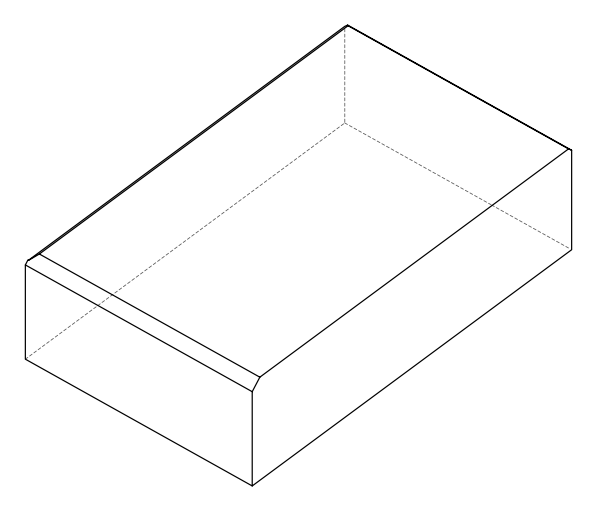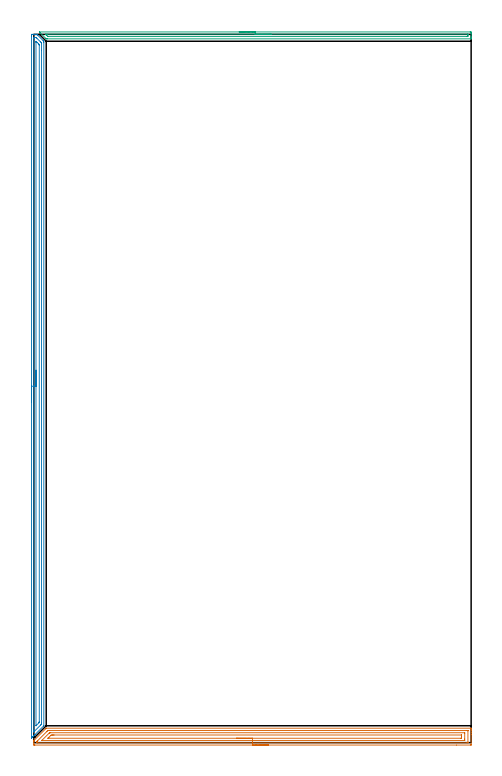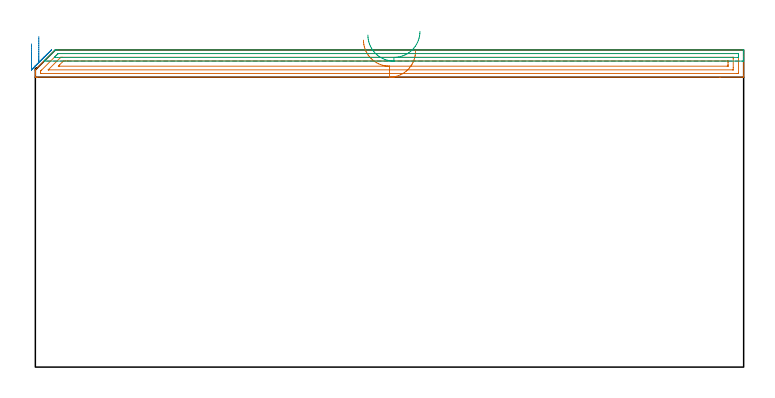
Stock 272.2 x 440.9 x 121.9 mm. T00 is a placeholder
(PLAN: 3 operations, 0 tool changes, 23.9 min)
(1 AREA_MILL | FG_CHAMFER_SURFACE | UGT0205_001 | 8.86 min | 15004 mm3)
(2 AREA_MILL_1 | FG_CHAMFER_SURFACE_1 | UGT0205_001 | 10.61 min | 12838 mm3)
(3 AREA_MILL_2 | FG_CHAMFER_SURFACE_2 | UGT0205_001 | 4.44 min | 2453 mm3)
(TOOL UGT0205_001 | Chamfer Mill 20 x 3 x 45 deg. | D20 FL50 Z2)
(OP 1 AREA_MILL)
G17 G21 G94 G90
T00 M6
G54
G17 G0 G90 X146.1 Y-1.5 S1061 M3
G43 Z131.9 H0
Z121.4
G94 G1 X146.062 Z120.528 F250.
X145.948 Z119.664
X145.759 Z118.812
X145.497 Z117.98
X145.163 Z117.174
X144.76 Z116.4
X144.292 Z115.664
X143.76 Z114.972
X143.171 Z114.329
X142.528 Z113.74
X141.836 Z113.208
X141.1 Z112.74
X140.326 Z112.337
X139.52 Z112.003
X138.688 Z111.741
X137.836 Z111.552
X136.972 Z111.438
X136.1 Z111.4
X0.63
X0.393 Y-1.498 Z111.402
X0.003 Y-1.491 Z111.405
X0. Y-1.443 Z111.454
Y-0.205 Z112.69
Y0.513 Z113.413
Y1.113 Z114.013
X0.001 Y1.195 Z114.094
X0.01 Y1.3 Z114.195
X0.111 Y1.412 Z114.31
X7.336 Y8.637 Z121.535
X7.635 Y8.935 Z121.832
X7.705 Y8.995 Z121.891
X7.783 Y9. Z121.9
X272.017
X272.19 Y8.997 Z121.889
X272.198 Y8.832 Z121.724
X272.2 Y8.66 Z121.56
Y8.424 Z121.323
Y7.705 Z120.6
Y6.467 Z119.364
Y5.068 Z117.964
Y-1.084 Z111.813
X272.198 Y-1.346 Z111.551
X272.19 Y-1.492 Z111.406
X272.042 Y-1.499 Z111.399
X263.103 Y-1.5 Z111.4
X136.1
Y-0.086 Z112.814
X2.418 Y-0.085 Z112.815
X2.295 Y-0.084 Z112.816
X2.052 Y-0.079 Z112.821
X2.009 Y-0.071 Z112.829
X2.005 Y-0.038 Z112.862
X2.003 Y-0.003 Z112.897
X2.001 Y0.205 Z113.105
X2.003 Y0.674 Z113.574
X2.006 Y0.776 Z113.676
X2.01 Y0.827 Z113.727
X2.028 Y0.867 Z113.767
X2.122 Y0.965 Z113.865
X2.418 Y1.268 Z114.168
X7.976 Y6.826 Z119.726
X8.325 Y7.173 Z120.073
X8.678 Y7.521 Z120.421
X8.743 Y7.579 Z120.479
X8.804 Y7.58 Z120.48
X9.572 Y7.585 Z120.485
X9.693 Y7.586 Z120.486
X269.782 Y7.585 Z120.485
X269.905 Y7.584 Z120.484
X270.148 Y7.579 Z120.479
X270.191 Y7.57 Z120.47
X270.195 Y7.538 Z120.438
X270.197 Y7.503 Z120.403
X270.2 Y7.294 Z120.194
Y0.263 Z113.163
X270.199 Y0.126 Z113.026
X270.195 Y0.016 Z112.916
X270.19 Y-0.056 Z112.844
X270.184 Y-0.079 Z112.821
X269.66 Y-0.086 Z112.814
X136.1
Y1.328 Z114.228
X5.205 Y1.329 Z114.229
X5.101 Y1.331 Z114.231
X4.974 Y1.335 Z114.235
X4.948 Y1.337 Z114.237
X4.973 Y1.368 Z114.268
X5.003 Y1.402 Z114.302
X5.126 Y1.527 Z114.427
X9.572 Y5.972 Z118.872
X9.752 Y6.141 Z119.041
X9.785 Y6.165 Z119.065
X9.822 Y6.167 Z119.067
X9.905 Y6.169 Z119.069
X10.238 Y6.171 Z119.071
X10.466
X268.069
X268.13 Y6.17 Z119.07
X268.17 Y6.167 Z119.067
X268.186 Y6.165 Z119.065
X268.19 Y6.149 Z119.049
X268.196 Y5.947 Z118.847
X268.199 Y5.745 Z118.645
X268.2 Y2.229 Z115.129
X268.196 Y1.553 Z114.453
X268.192 Y1.357 Z114.257
X268.185 Y1.335 Z114.235
X268.164 Y1.333 Z114.233
X268.107 Y1.33 Z114.23
X267.993 Y1.329 Z114.229
X136.1 Y1.328 Z114.228
Y2.743 Z115.643
X9.255
X9.014 Y2.745 Z115.645
X8.882 Y2.748 Z115.648
X8.811 Y2.751 Z115.651
X8.85 Y2.794 Z115.694
X8.915 Y2.863 Z115.763
X9.022 Y2.972 Z115.872
X9.359 Y3.311 Z116.211
X10.466 Y4.416 Z117.316
X10.8 Y4.74 Z117.64
X11.36 Y4.75 Z117.65
X11.679 Y4.755 Z117.655
X12.254 Y4.757 Z117.657
X12.571
X266.052
X266.133 Y4.755 Z117.655
X266.17 Y4.753 Z117.653
X266.187 Y4.751 Z117.651
X266.19 Y4.733 Z117.633
X266.194 Y4.626 Z117.526
X266.2 Y4.194 Z117.094
Y3.315 Z116.215
X266.193 Y2.874 Z115.774
X266.19 Y2.766 Z115.666
X266.183 Y2.749 Z115.649
X266.15 Y2.747 Z115.647
X266.081 Y2.745 Z115.645
X265.888 Y2.743 Z115.643
X136.1
X135.228 Z115.681
X134.364 Z115.795
X133.512 Z115.983
X132.68 Z116.246
X131.874 Z116.58
X131.1 Z116.982
X130.364 Z117.451
X129.672 Z117.982
X129.029 Z118.572
X128.44 Z119.215
X127.908 Z119.907
X127.44 Z120.643
X127.037 Z121.416
X126.703 Z122.222
X126.441 Z123.054
X126.252 Z123.906
X126.138 Z124.771
X126.1 Z125.643
G0 Z131.9
M5
M2
(OP 2 AREA_MILL_1)
G17 G21 G94 G90
T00 M6
G54
G17 G0 G90 X-1.5 Y211.85 S1061 M3
G43 Z131.9 H0
Z124.2
G94 G1 Y211.888 Z123.328 F250.
Y212.002 Z122.464
Y212.191 Z121.612
Y212.453 Z120.78
Y212.787 Z119.974
Y213.19 Z119.2
Y213.658 Z118.464
Y214.19 Z117.772
Y214.779 Z117.129
Y215.422 Z116.54
Y216.114 Z116.008
Y216.85 Z115.54
Y217.624 Z115.137
Y218.43 Z114.803
Y219.262 Z114.541
Y220.114 Z114.352
Y220.978 Z114.238
Y221.85 Z114.2
Y439.748
X-1.499 Y440.282 Z114.201
X-1.496 Y440.637
X-1.492 Y440.89 Z114.203
X-1.148 Y440.9 Z114.547
X-0.609 Z115.088
X-0.273 Z115.423
X0.265 Z115.961
X0.601 Z116.296
X1.409 Z117.108
X1.476 Z117.174
X1.881 Y440.899 Z117.579
X1.904 Y440.894 Z117.603
X1.945 Y440.855 Z117.644
X2.35 Y440.451 Z118.047
X5.794 Y437.006 Z121.494
X5.848 Y436.953 Z121.547
X6.091 Y436.708 Z121.789
X6.195 Y436.602 Z121.891
X6.2 Y435.815 Z121.9
Y10.565
X6.195 Y10.506 Z121.89
X6.167 Y10.469 Z121.864
X5.955 Y10.255 Z121.655
X0.737 Y5.036 Z116.435
X0.601 Y4.899 Z116.297
X0.46 Y4.758 Z116.157
X0.309 Y4.608 Z116.006
X0.164 Y4.462 Z115.859
X0.013 Y4.312 Z115.711
X-0.119 Y4.18 Z115.578
X-0.273 Y4.024 Z115.422
X-0.434 Y3.865 Z115.264
X-0.547 Y3.752 Z115.151
X-0.71 Y3.587 Z114.984
X-0.881 Y3.418 Z114.817
X-1.492 Y2.809 Z114.206
X-1.495 Y2.84 Z114.205
X-1.498 Y2.972 Z114.202
X-1.5 Y3.245 Z114.2
Y3.418
Y221.85
X-0.086 Z115.614
X-0.085 Y438.303 Z115.615
X-0.084 Y438.495 Z115.616
X-0.08 Y438.845 Z115.62
X-0.079 Y438.881 Z115.621
X-0.032 Y438.89 Z115.668
X0.073 Y438.895 Z115.773
X0.206 Y438.899 Z115.906
X1.277 Z116.977
X1.376 Y438.897 Z117.076
X1.426 Y438.894 Z117.126
X1.448 Y438.89 Z117.148
X1.476 Y438.867 Z117.176
X1.855 Y438.495 Z117.555
X4.099 Y436.251 Z119.799
X4.532 Y435.815 Z120.232
X4.681 Y435.657 Z120.381
X4.779 Y435.547 Z120.479
X4.781 Y435.463 Z120.481
X4.785 Y435.114 Z120.485
X4.786 Y430.932 Z120.486
X4.785 Y12.352 Z120.485
X4.781 Y11.655 Z120.481
X4.779 Y11.558 Z120.479
X4.758 Y11.519 Z120.458
X4.704 Y11.459 Z120.404
X4.4 Y11.151 Z120.1
X4.099 Y10.848 Z119.799
X0.242 Y6.992 Z115.942
X0.052 Y6.804 Z115.752
X-0.021 Y6.735 Z115.679
X-0.079 Y6.683 Z115.621
X-0.082 Y6.797 Z115.618
X-0.084 Y6.992 Z115.616
X-0.086 Y7.409 Z115.614
Y7.694
Y221.85
X1.328 Z117.028
X1.329 Y435.965 Z117.029
X1.33 Y436.115 Z117.03
X1.336 Y436.415 Z117.036
X1.344 Y436.546 Z117.044
X1.388 Y436.506 Z117.088
X1.476 Y436.423 Z117.176
X2.086 Y435.815 Z117.786
X2.98 Y434.921 Z118.68
X3.224 Y434.676 Z118.924
X3.303 Y434.595 Z119.003
X3.341 Y434.553 Z119.041
X3.357 Y434.532 Z119.057
X3.365 Y434.478 Z119.065
X3.37 Y434.178 Z119.07
X3.371 Y434.028 Z119.071
Y13.095
X3.37 Y12.945 Z119.07
X3.365 Y12.645 Z119.065
X3.362 Y12.573 Z119.062
X3.349 Y12.555 Z119.049
X3.313 Y12.515 Z119.013
X3.224 Y12.424 Z118.924
X3.189 Y12.388 Z118.889
X1.476 Y10.675 Z117.176
X1.421 Y10.621 Z117.121
X1.365 Y10.565 Z117.065
X1.348 Y10.556 Z117.048
X1.334 Y10.552 Z117.034
X1.332 Y10.565 Z117.032
X1.33 Y10.588 Z117.03
X1.329 Y10.716 Z117.029
X1.328 Y221.85 Z117.028
Y222.722 Z117.067
Y223.586 Z117.18
Y224.438 Z117.369
Y225.27 Z117.632
Y226.076 Z117.965
Y226.85 Z118.368
Y227.586 Z118.837
Y228.278 Z119.368
Y228.921 Z119.957
Y229.51 Z120.601
Y230.042 Z121.293
Y230.51 Z122.028
Y230.913 Z122.802
Y231.247 Z123.608
Y231.509 Z124.44
Y231.698 Z125.292
Y231.812 Z126.157
Y231.85 Z127.028
G0 Z131.9
M5
M2
(OP 3 AREA_MILL_2)
G17 G21 G94 G90
T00 M6
G54
G17 G0 G90 X127.8 Y442.4 S1061 M3
G43 Z131.9 H0
Z127.6
G94 G1 X127.838 Z126.728 F250.
X127.952 Z125.863
X128.141 Z125.012
X128.403 Z124.18
X128.737 Z123.374
X129.14 Z122.6
X129.608 Z121.864
X130.14 Z121.172
X130.729 Z120.529
X131.372 Z119.94
X132.064 Z119.408
X132.8 Z118.94
X133.574 Z118.537
X134.38 Z118.203
X135.212 Z117.941
X136.063 Z117.752
X136.928 Z117.638
X137.8 Z117.6
X271.601 Y442.399 Z117.601
X271.998 Y442.396
X272.19 Y442.391 Z117.604
X272.2 Y442.005 Z117.99
Y441.429 Z118.569
Y441.127 Z118.869
Y439.373 Z120.622
Y438.77 Z121.229
Y438.371 Z121.628
X272.198 Y438.234 Z121.759
X272.19 Y438.102 Z121.888
X272.047 Y438.1 Z121.9
X8.459
X7.705 Y438.098 Z121.897
X7.699 Y438.1 Z121.895
X7.567 Y438.232 Z121.766
X7.394 Y438.405 Z121.593
X3.757 Y442.043 Z117.957
X3.553 Y442.249 Z117.751
X3.419 Y442.393 Z117.606
X3.553 Y442.4 Z117.6
X137.8
Y440.986 Z119.014
X269.817
X269.962 Y440.985 Z119.015
X270.162 Y440.981 Z119.019
X270.183 Y440.979 Z119.021
X270.19 Y440.971 Z119.029
X270.196 Y440.944 Z119.056
X270.198 Y440.918 Z119.083
X270.2 Y440.751 Z119.249
X270.198 Y440.25 Z119.75
X270.194 Y439.879 Z120.121
X270.181 Y439.521 Z120.479
X269.817 Y439.516 Z120.484
X269.672 Y439.515 Z120.485
X9.206
X8.834 Y439.519 Z120.481
X8.745 Y439.521 Z120.479
X8.622 Y439.637 Z120.363
X8.459 Y439.793 Z120.207
X8. Y440.25 Z119.75
X7.567 Y440.684 Z119.316
X7.347 Y440.911 Z119.089
X7.306 Y440.956 Z119.044
X7.293 Y440.979 Z119.021
X7.337 Y440.981 Z119.019
X7.567 Y440.984 Z119.016
X7.712 Y440.985 Z119.015
X8.459 Y440.986 Z119.014
X137.8
X138.672 Z119.052
X139.536 Z119.166
X140.388 Z119.355
X141.22 Z119.617
X142.026 Z119.951
X142.8 Z120.354
X143.536 Z120.823
X144.228 Z121.354
X144.871 Z121.943
X145.46 Z122.586
X145.991 Z123.278
X146.46 Z124.014
X146.863 Z124.788
X147.197 Z125.594
X147.459 Z126.426
X147.648 Z127.278
X147.762 Z128.143
X147.8 Z129.014
G0 Z131.9
M5
M2
